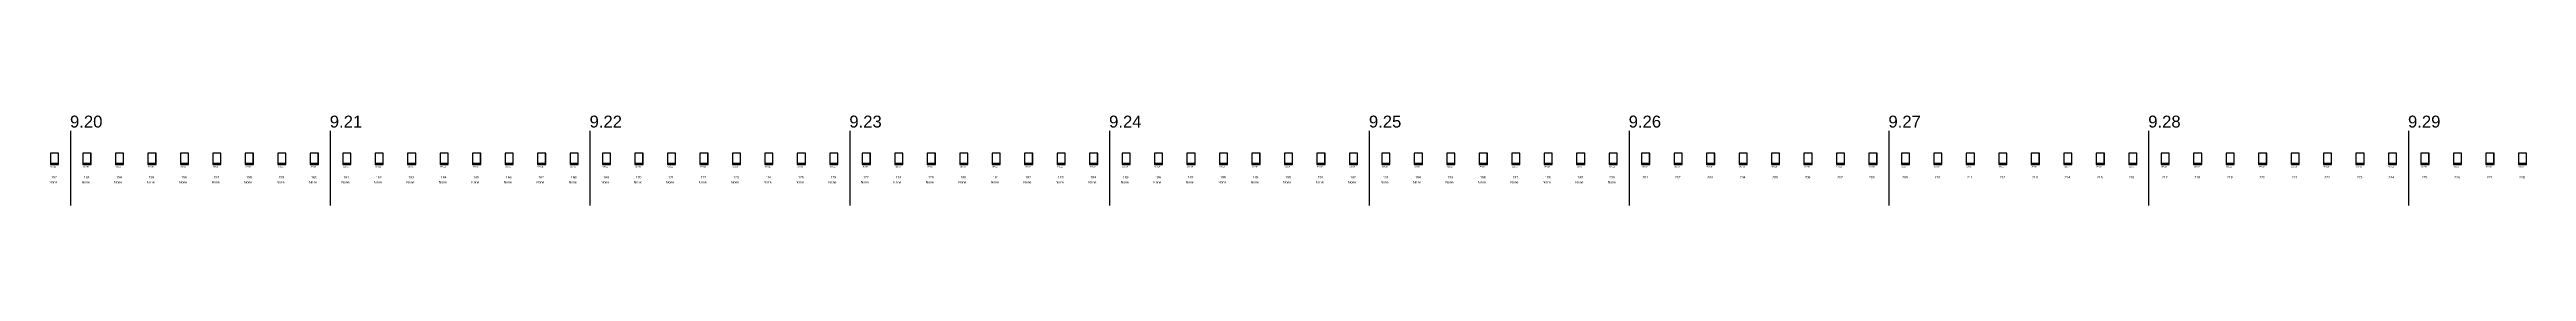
# Model space of a CAD drawing. Header units: inches. Extents: x -293 to 39679, y -468 to 488.
# Drawn here: x 19720 to 29693, y -166 to 198 of the extents above; entities that cross this region are included whole.
import ezdxf
from ezdxf.enums import TextEntityAlignment as Align

# ---------------------------------------------------------------- set-up
doc = ezdxf.new("R2010")
doc.units = ezdxf.units.IN
doc.header["$MEASUREMENT"] = 0
doc.layers.get('Defpoints').update_dxf_attribs({"color": 3})
doc.layers.add('NSE-Border', color=156, linetype='Continuous', plot=False)
doc.layers.add('NSE-Detail Border', color=7, linetype='Continuous')
doc.layers.add('NSE-Title', color=51, linetype='Continuous', lineweight=9)
doc.styles.add('004 - NSSM - Standard', font='arial.ttf', dxfattribs={"height": 0.4})
doc.styles.add('008 - NSSM - Standard', font='arial.ttf', dxfattribs={"height": 0.8})
doc.styles.add('048 - NSSM - Standard', font='arial.ttf', dxfattribs={"height": 4.8})
doc.styles.add('096 - NSSM - Standard', font='arial.ttf', dxfattribs={"height": 9.6})

# ---------------------------------------------------------------- blocks, each defined once
blk = doc.blocks.new('*U4')
blk.add_wipeout([(8.1, 1.1), (8.1, 0), (0, 0), (0, 11.3), (8.2, 11.3), (8.2, 0), (8.1, 0), (8.1, 11.3), (0, 11.3), (0, 1.1)])
at = {"layer": 'Defpoints', "ltscale": 0.0625}
blk.add_lwpolyline([(0, 1.1), (8.1, 1.1), (8.1, 11.3), (0, 11.3)], close=True, dxfattribs=at)
at = {"layer": 'Defpoints'}
blk.add_circle((0.6, 0.6), 0.312, dxfattribs=at)
at = {"layer": 'NSE-Border', "ltscale": 0.0625}
blk.add_lwpolyline([(0, 0), (8.2, 0), (8.2, 11.3), (0, 11.3)], close=True, dxfattribs=at)
at = {"layer": 'NSE-Title'}
blk.add_line((0.9, 0.6), (7.9, 0.6), dxfattribs=at)
at = {"layer": 'Defpoints', "style": '008 - NSSM - Standard'}
blk.add_attdef('DETAIL_NUMBER', text='', height=0.218, dxfattribs=at).set_placement((0.6, 0.6), align=Align.MIDDLE_CENTER)
at = {"layer": 'NSE-Title', "style": '004 - NSSM - Standard'}
blk.add_text('ARCH REF:', height=0.134, dxfattribs=at).set_placement((1.6, 0.5), align=Align.MIDDLE_CENTER)
for tag, p in [('DETAIL_DESCRIPTION', (1.1, 0.6)), ('ARCH_REF', (2.2, 0.4))]:
    blk.add_attdef(tag, p, '', height=0.134, dxfattribs=at)

msp = doc.modelspace()

# ---------------------------------------------------------------- linework, layer by layer
at = {"layer": 'Defpoints'}
for p, q in [((19804.97938, -165.875), (19804.97938, 136)), ((20850.98258, -165.875), (20850.98258, 136)), ((21896.98578, -165.875), (21896.98578, 136)), ((22942.98898, -165.875), (22942.98898, 136)), ((23988.99218, -165.875), (23988.99218, 136)), ((25034.99538, -165.875), (25034.99538, 136)), ((26080.99858, -165.875), (26080.99858, 136)), ((27127.00178, -165.875), (27127.00178, 136)), ((28173.00498, -165.875), (28173.00498, 136)), ((29219.00818, -165.875), (29219.00818, 136))]:
    msp.add_line(p, q, dxfattribs=at)

# ---------------------------------------------------------------- texts
for s, width, gutter_width, heights, insert, char_height, attachment_point, style in [('9.20', 15.7513444, 2, [0], (19802.01078, 197.25), 48, 1, '048 - NSSM - Standard'), ('9.21', 15.7513444, 2, [0], (20848.01398, 197.25), 48, 1, '048 - NSSM - Standard'), ('9.22', 15.7513444, 2, [0], (21894.01718, 197.25), 48, 1, '048 - NSSM - Standard'), ('9.23', 15.7513444, 2, [0], (22940.02038, 197.25), 48, 1, '048 - NSSM - Standard'), ('9.24', 15.7513444, 2, [0], (23986.02358, 197.25), 48, 1, '048 - NSSM - Standard'), ('9.25', 15.7513444, 2, [0], (25032.02678, 197.25), 48, 1, '048 - NSSM - Standard'), ('9.26', 15.7513444, 2, [0], (26078.02998, 197.25), 48, 1, '048 - NSSM - Standard'), ('9.27', 15.7513444, 2, [0], (27124.03318, 197.25), 48, 1, '048 - NSSM - Standard'), ('9.28', 15.7513444, 2, [0], (28170.03638, 197.25), 48, 1, '048 - NSSM - Standard'), ('9.29', 15.7513444, 2, [0], (29216.03958, 197.25), 48, 1, '048 - NSSM - Standard'), ('08/9.19', 15.7513444, 2, [0], (19735.26038, -6.28629), 4.8, 2, '048 - NSSM - Standard'), ('152', 16.3938227, 0.5, [0], (19737.86401, -51.7797), 9.6, 5, '096 - NSSM - Standard'), ('01/9.20', 15.7513444, 2, [0], (19866.01078, -6.28629), 4.8, 2, '048 - NSSM - Standard'), ('153', 16.3938227, 0.5, [0], (19868.61441, -51.78298), 9.6, 5, '096 - NSSM - Standard'), ('02/9.20', 15.7513444, 2, [0], (19996.76118, -6.28629), 4.8, 2, '048 - NSSM - Standard'), ('154', 16.3938227, 0.5, [0], (19999.36481, -51.7797), 9.6, 5, '096 - NSSM - Standard'), ('03/9.20', 15.7513444, 2, [0], (20127.51158, -6.28629), 4.8, 2, '048 - NSSM - Standard'), ('155', 16.3938227, 0.5, [0], (20130.11521, -51.7797), 9.6, 5, '096 - NSSM - Standard'), ('04/9.20', 15.7513444, 2, [0], (20258.26198, -6.28629), 4.8, 2, '048 - NSSM - Standard'), ('156', 16.3938227, 0.5, [0], (20260.86561, -51.7797), 9.6, 5, '096 - NSSM - Standard'), ('05/9.20', 15.7513444, 2, [0], (20389.01238, -6.28629), 4.8, 2, '048 - NSSM - Standard'), ('157', 16.3938227, 0.5, [0], (20391.61601, -51.7797), 9.6, 5, '096 - NSSM - Standard'), ('06/9.20', 15.7513444, 2, [4.96371], (20519.76278, -6.28629), 4.8, 2, '048 - NSSM - Standard'), ('158', 16.3938227, 0.5, [0], (20522.36641, -51.7797), 9.6, 5, '096 - NSSM - Standard'), ('07/9.20', 15.7513444, 2, [0], (20650.51318, -6.28629), 4.8, 2, '048 - NSSM - Standard'), ('159', 16.3938227, 0.5, [0], (20653.11681, -51.7797), 9.6, 5, '096 - NSSM - Standard'), ('08/9.20', 15.7513444, 2, [0], (20781.26358, -6.28629), 4.8, 2, '048 - NSSM - Standard'), ('160', 16.3938227, 0.5, [0], (20783.86721, -51.7797), 9.6, 5, '096 - NSSM - Standard'), ('01/9.21', 15.7513444, 2, [0], (20912.01398, -6.28629), 4.8, 2, '048 - NSSM - Standard'), ('161', 16.3938227, 0.5, [0], (20914.61761, -51.7797), 9.6, 5, '096 - NSSM - Standard'), ('02/9.21', 15.7513444, 2, [0], (21042.76438, -6.28629), 4.8, 2, '048 - NSSM - Standard'), ('162', 16.3938227, 0.5, [0], (21045.36801, -51.7797), 9.6, 5, '096 - NSSM - Standard'), ('03/9.21', 15.7513444, 2, [0], (21173.51478, -6.28629), 4.8, 2, '048 - NSSM - Standard'), ('163', 16.3938227, 0.5, [0], (21176.11841, -51.78298), 9.6, 5, '096 - NSSM - Standard'), ('04/9.21', 15.7513444, 2, [0], (21304.26518, -6.28629), 4.8, 2, '048 - NSSM - Standard'), ('164', 16.3938227, 0.5, [0], (21306.86881, -51.7797), 9.6, 5, '096 - NSSM - Standard'), ('05/9.21', 15.7513444, 2, [0], (21435.01558, -6.28629), 4.8, 2, '048 - NSSM - Standard'), ('165', 16.3938227, 0.5, [0], (21437.61921, -51.7797), 9.6, 5, '096 - NSSM - Standard'), ('06/9.21', 15.7513444, 2, [4.96371], (21565.76598, -6.28629), 4.8, 2, '048 - NSSM - Standard'), ('166', 16.3938227, 0.5, [0], (21568.36961, -51.7797), 9.6, 5, '096 - NSSM - Standard'), ('07/9.21', 15.7513444, 2, [0], (21696.51638, -6.28629), 4.8, 2, '048 - NSSM - Standard'), ('167', 16.3938227, 0.5, [0], (21699.12001, -51.7797), 9.6, 5, '096 - NSSM - Standard'), ('08/9.21', 15.7513444, 2, [0], (21827.26678, -6.28629), 4.8, 2, '048 - NSSM - Standard'), ('168', 16.3938227, 0.5, [0], (21829.87041, -51.7797), 9.6, 5, '096 - NSSM - Standard'), ('01/9.22', 15.7513444, 2, [0], (21958.01718, -6.28629), 4.8, 2, '048 - NSSM - Standard'), ('169', 16.3938227, 0.5, [0], (21960.62081, -51.7797), 9.6, 5, '096 - NSSM - Standard'), ('02/9.22', 15.7513444, 2, [0], (22088.76758, -6.28629), 4.8, 2, '048 - NSSM - Standard'), ('170', 16.3938227, 0.5, [0], (22091.37121, -51.7797), 9.6, 5, '096 - NSSM - Standard'), ('03/9.22', 15.7513444, 2, [0], (22219.51798, -6.28629), 4.8, 2, '048 - NSSM - Standard'), ('171', 16.3938227, 0.5, [0], (22222.12161, -51.69785), 9.6, 5, '096 - NSSM - Standard'), ('04/9.22', 15.7513444, 2, [0], (22350.26838, -6.28629), 4.8, 2, '048 - NSSM - Standard'), ('172', 16.3938227, 0.5, [0], (22352.87201, -51.69785), 9.6, 5, '096 - NSSM - Standard'), ('05/9.22', 15.7513444, 2, [0], (22481.01878, -6.28629), 4.8, 2, '048 - NSSM - Standard'), ('173', 16.3938227, 0.5, [0], (22483.62241, -51.78298), 9.6, 5, '096 - NSSM - Standard'), ('06/9.22', 15.7513444, 2, [4.96371], (22611.76918, -6.28629), 4.8, 2, '048 - NSSM - Standard'), ('174', 16.3938227, 0.5, [0], (22614.37281, -51.69785), 9.6, 5, '096 - NSSM - Standard'), ('07/9.22', 15.7513444, 2, [0], (22742.51958, -6.28629), 4.8, 2, '048 - NSSM - Standard'), ('175', 16.3938227, 0.5, [0], (22745.12321, -51.7797), 9.6, 5, '096 - NSSM - Standard'), ('08/9.22', 15.7513444, 2, [0], (22873.26998, -6.28629), 4.8, 2, '048 - NSSM - Standard'), ('176', 16.3938227, 0.5, [0], (22875.87361, -51.7797), 9.6, 5, '096 - NSSM - Standard'), ('01/9.23', 15.7513444, 2, [0], (23004.02038, -6.28629), 4.8, 2, '048 - NSSM - Standard'), ('177', 16.3938227, 0.5, [0], (23006.62401, -51.69785), 9.6, 5, '096 - NSSM - Standard'), ('02/9.23', 15.7513444, 2, [0], (23134.77078, -6.28629), 4.8, 2, '048 - NSSM - Standard'), ('178', 16.3938227, 0.5, [0], (23137.37441, -51.7797), 9.6, 5, '096 - NSSM - Standard'), ('03/9.23', 15.7513444, 2, [0], (23265.52118, -6.28629), 4.8, 2, '048 - NSSM - Standard'), ('179', 16.3938227, 0.5, [0], (23268.12481, -51.7797), 9.6, 5, '096 - NSSM - Standard'), ('04/9.23', 15.7513444, 2, [0], (23396.27158, -6.28629), 4.8, 2, '048 - NSSM - Standard'), ('180', 16.3938227, 0.5, [0], (23398.87521, -51.7797), 9.6, 5, '096 - NSSM - Standard'), ('05/9.23', 15.7513444, 2, [0], (23527.02198, -6.28629), 4.8, 2, '048 - NSSM - Standard'), ('181', 16.3938227, 0.5, [0], (23529.62561, -51.7797), 9.6, 5, '096 - NSSM - Standard'), ('06/9.23', 15.7513444, 2, [4.96371], (23657.77238, -6.28629), 4.8, 2, '048 - NSSM - Standard'), ('182', 16.3938227, 0.5, [0], (23660.37601, -51.7797), 9.6, 5, '096 - NSSM - Standard'), ('07/9.23', 15.7513444, 2, [0], (23788.52278, -6.28629), 4.8, 2, '048 - NSSM - Standard'), ('183', 16.3938227, 0.5, [0], (23791.12641, -51.78298), 9.6, 5, '096 - NSSM - Standard'), ('08/9.23', 15.7513444, 2, [0], (23919.27318, -6.28629), 4.8, 2, '048 - NSSM - Standard'), ('184', 16.3938227, 0.5, [0], (23921.87681, -51.7797), 9.6, 5, '096 - NSSM - Standard'), ('01/9.24', 15.7513444, 2, [0], (24050.02358, -6.28629), 4.8, 2, '048 - NSSM - Standard'), ('185', 16.3938227, 0.5, [0], (24052.62721, -51.7797), 9.6, 5, '096 - NSSM - Standard'), ('02/9.24', 15.7513444, 2, [0], (24180.77398, -6.28629), 4.8, 2, '048 - NSSM - Standard'), ('186', 16.3938227, 0.5, [0], (24183.37761, -51.7797), 9.6, 5, '096 - NSSM - Standard'), ('03/9.24', 15.7513444, 2, [0], (24311.52438, -6.28629), 4.8, 2, '048 - NSSM - Standard'), ('187', 16.3938227, 0.5, [0], (24314.12801, -51.7797), 9.6, 5, '096 - NSSM - Standard'), ('04/9.24', 15.7513444, 2, [0], (24442.27478, -6.28629), 4.8, 2, '048 - NSSM - Standard'), ('188', 16.3938227, 0.5, [0], (24444.87841, -51.7797), 9.6, 5, '096 - NSSM - Standard'), ('05/9.24', 15.7513444, 2, [0], (24573.02518, -6.28629), 4.8, 2, '048 - NSSM - Standard'), ('189', 16.3938227, 0.5, [0], (24575.62881, -51.7797), 9.6, 5, '096 - NSSM - Standard'), ('06/9.24', 15.7513444, 2, [4.96371], (24703.77558, -6.28629), 4.8, 2, '048 - NSSM - Standard'), ('190', 16.3938227, 0.5, [0], (24706.37921, -51.7797), 9.6, 5, '096 - NSSM - Standard'), ('07/9.24', 15.7513444, 2, [0], (24834.52598, -6.28629), 4.8, 2, '048 - NSSM - Standard'), ('191', 16.3938227, 0.5, [0], (24837.12961, -51.7797), 9.6, 5, '096 - NSSM - Standard'), ('08/9.24', 15.7513444, 2, [0], (24965.27638, -6.28629), 4.8, 2, '048 - NSSM - Standard'), ('192', 16.3938227, 0.5, [0], (24967.88001, -51.7797), 9.6, 5, '096 - NSSM - Standard'), ('01/9.25', 15.7513444, 2, [0], (25096.02678, -6.28629), 4.8, 2, '048 - NSSM - Standard'), ('193', 16.3938227, 0.5, [0], (25098.63041, -51.78298), 9.6, 5, '096 - NSSM - Standard'), ('02/9.25', 15.7513444, 2, [0], (25226.77718, -6.28629), 4.8, 2, '048 - NSSM - Standard'), ('194', 16.3938227, 0.5, [0], (25229.38081, -51.7797), 9.6, 5, '096 - NSSM - Standard'), ('03/9.25', 15.7513444, 2, [0], (25357.52758, -6.28629), 4.8, 2, '048 - NSSM - Standard'), ('195', 16.3938227, 0.5, [0], (25360.13121, -51.7797), 9.6, 5, '096 - NSSM - Standard'), ('04/9.25', 15.7513444, 2, [0], (25488.27798, -6.28629), 4.8, 2, '048 - NSSM - Standard'), ('196', 16.3938227, 0.5, [0], (25490.88161, -51.7797), 9.6, 5, '096 - NSSM - Standard'), ('05/9.25', 15.7513444, 2, [0], (25619.02838, -6.28629), 4.8, 2, '048 - NSSM - Standard'), ('197', 16.3938227, 0.5, [0], (25621.63201, -51.7797), 9.6, 5, '096 - NSSM - Standard'), ('06/9.25', 15.7513444, 2, [4.96371], (25749.77878, -6.28629), 4.8, 2, '048 - NSSM - Standard'), ('198', 16.3938227, 0.5, [0], (25752.38241, -51.7797), 9.6, 5, '096 - NSSM - Standard'), ('07/9.25', 15.7513444, 2, [0], (25880.52918, -6.28629), 4.8, 2, '048 - NSSM - Standard'), ('199', 16.3938227, 0.5, [0], (25883.13281, -51.7797), 9.6, 5, '096 - NSSM - Standard'), ('200', 16.3938227, 0.5, [0], (26010.76316, -51.7797), 9.6, 5, '096 - NSSM - Standard'), ('08/9.25', 15.7513444, 2, [0], (26011.27958, -6.28629), 4.8, 2, '048 - NSSM - Standard'), ('01/9.26', 15.7513444, 2, [0], (26142.02998, -6.28629), 4.8, 2, '048 - NSSM - Standard'), ('201', 16.3938227, 0.5, [0], (26144.63361, -51.78298), 9.6, 5, '096 - NSSM - Standard'), ('02/9.26', 15.7513444, 2, [0], (26272.78038, -6.28629), 4.8, 2, '048 - NSSM - Standard'), ('202', 16.3938227, 0.5, [0], (26275.38401, -51.7797), 9.6, 5, '096 - NSSM - Standard'), ('03/9.26', 15.7513444, 2, [0], (26403.53078, -6.28629), 4.8, 2, '048 - NSSM - Standard'), ('203', 16.3938227, 0.5, [0], (26406.13441, -51.7797), 9.6, 5, '096 - NSSM - Standard'), ('04/9.26', 15.7513444, 2, [0], (26534.28118, -6.28629), 4.8, 2, '048 - NSSM - Standard'), ('204', 16.3938227, 0.5, [0], (26536.88481, -51.7797), 9.6, 5, '096 - NSSM - Standard'), ('05/9.26', 15.7513444, 2, [0], (26665.03158, -6.28629), 4.8, 2, '048 - NSSM - Standard'), ('205', 16.3938227, 0.5, [0], (26667.63521, -51.7797), 9.6, 5, '096 - NSSM - Standard'), ('06/9.26', 15.7513444, 2, [4.96371], (26795.78198, -6.28629), 4.8, 2, '048 - NSSM - Standard'), ('206', 16.3938227, 0.5, [0], (26798.38561, -51.7797), 9.6, 5, '096 - NSSM - Standard'), ('07/9.26', 15.7513444, 2, [0], (26926.53238, -6.28629), 4.8, 2, '048 - NSSM - Standard'), ('207', 16.3938227, 0.5, [0], (26929.13601, -51.7797), 9.6, 5, '096 - NSSM - Standard'), ('208', 16.3938227, 0.5, [0], (27056.76636, -51.7797), 9.6, 5, '096 - NSSM - Standard'), ('08/9.26', 15.7513444, 2, [0], (27057.28278, -6.28629), 4.8, 2, '048 - NSSM - Standard'), ('01/9.27', 15.7513444, 2, [0], (27188.03318, -6.28629), 4.8, 2, '048 - NSSM - Standard'), ('209', 16.3938227, 0.5, [0], (27190.63681, -51.78298), 9.6, 5, '096 - NSSM - Standard'), ('02/9.27', 15.7513444, 2, [0], (27318.78358, -6.28629), 4.8, 2, '048 - NSSM - Standard'), ('210', 16.3938227, 0.5, [0], (27321.38721, -51.7797), 9.6, 5, '096 - NSSM - Standard'), ('03/9.27', 15.7513444, 2, [0], (27449.53398, -6.28629), 4.8, 2, '048 - NSSM - Standard'), ('211', 16.3938227, 0.5, [0], (27452.13761, -51.7797), 9.6, 5, '096 - NSSM - Standard'), ('04/9.27', 15.7513444, 2, [0], (27580.28438, -6.28629), 4.8, 2, '048 - NSSM - Standard'), ('212', 16.3938227, 0.5, [0], (27582.88801, -51.7797), 9.6, 5, '096 - NSSM - Standard'), ('05/9.27', 15.7513444, 2, [0], (27711.03478, -6.28629), 4.8, 2, '048 - NSSM - Standard'), ('213', 16.3938227, 0.5, [0], (27713.63841, -51.7797), 9.6, 5, '096 - NSSM - Standard'), ('06/9.27', 15.7513444, 2, [4.96371], (27841.78518, -6.28629), 4.8, 2, '048 - NSSM - Standard'), ('214', 16.3938227, 0.5, [0], (27844.38881, -51.7797), 9.6, 5, '096 - NSSM - Standard'), ('07/9.27', 15.7513444, 2, [0], (27972.53558, -6.28629), 4.8, 2, '048 - NSSM - Standard'), ('215', 16.3938227, 0.5, [0], (27975.13921, -51.7797), 9.6, 5, '096 - NSSM - Standard'), ('216', 16.3938227, 0.5, [0], (28102.76956, -51.7797), 9.6, 5, '096 - NSSM - Standard'), ('08/9.27', 15.7513444, 2, [0], (28103.28598, -6.28629), 4.8, 2, '048 - NSSM - Standard'), ('01/9.28', 15.7513444, 2, [0], (28234.03638, -6.28629), 4.8, 2, '048 - NSSM - Standard'), ('217', 16.3938227, 0.5, [0], (28236.64001, -51.78298), 9.6, 5, '096 - NSSM - Standard'), ('02/9.28', 15.7513444, 2, [0], (28364.78678, -6.28629), 4.8, 2, '048 - NSSM - Standard'), ('218', 16.3938227, 0.5, [0], (28367.39041, -51.7797), 9.6, 5, '096 - NSSM - Standard'), ('03/9.28', 15.7513444, 2, [0], (28495.53718, -6.28629), 4.8, 2, '048 - NSSM - Standard'), ('219', 16.3938227, 0.5, [0], (28498.14081, -51.7797), 9.6, 5, '096 - NSSM - Standard'), ('04/9.28', 15.7513444, 2, [0], (28626.28758, -6.28629), 4.8, 2, '048 - NSSM - Standard'), ('220', 16.3938227, 0.5, [0], (28628.89121, -51.7797), 9.6, 5, '096 - NSSM - Standard'), ('05/9.28', 15.7513444, 2, [0], (28757.03798, -6.28629), 4.8, 2, '048 - NSSM - Standard'), ('221', 16.3938227, 0.5, [0], (28759.64161, -51.7797), 9.6, 5, '096 - NSSM - Standard'), ('06/9.28', 15.7513444, 2, [4.96371], (28887.78838, -6.28629), 4.8, 2, '048 - NSSM - Standard'), ('222', 16.3938227, 0.5, [0], (28890.39201, -51.7797), 9.6, 5, '096 - NSSM - Standard'), ('07/9.28', 15.7513444, 2, [0], (29018.53878, -6.28629), 4.8, 2, '048 - NSSM - Standard'), ('223', 16.3938227, 0.5, [0], (29021.14241, -51.7797), 9.6, 5, '096 - NSSM - Standard'), ('224', 16.3938227, 0.5, [0], (29148.77276, -51.7797), 9.6, 5, '096 - NSSM - Standard'), ('08/9.28', 15.7513444, 2, [0], (29149.28918, -6.28629), 4.8, 2, '048 - NSSM - Standard'), ('01/9.29', 15.7513444, 2, [0], (29280.03958, -6.28629), 4.8, 2, '048 - NSSM - Standard'), ('225', 16.3938227, 0.5, [0], (29282.64321, -51.78298), 9.6, 5, '096 - NSSM - Standard'), ('02/9.29', 15.7513444, 2, [0], (29410.78998, -6.28629), 4.8, 2, '048 - NSSM - Standard'), ('226', 16.3938227, 0.5, [0], (29413.39361, -51.7797), 9.6, 5, '096 - NSSM - Standard'), ('03/9.29', 15.7513444, 2, [0], (29541.54038, -6.28629), 4.8, 2, '048 - NSSM - Standard'), ('227', 16.3938227, 0.5, [0], (29544.14401, -51.7797), 9.6, 5, '096 - NSSM - Standard'), ('04/9.29', 15.7513444, 2, [0], (29672.29078, -6.28629), 4.8, 2, '048 - NSSM - Standard'), ('228', 16.3938227, 0.5, [0], (29674.89441, -51.7797), 9.6, 5, '096 - NSSM - Standard')]:
    msp.add_mtext_dynamic_manual_height_columns(s, width=width, gutter_width=gutter_width, heights=heights, dxfattribs=dict(at, insert=insert, char_height=char_height, attachment_point=attachment_point, style=style))
at = {"layer": 'NSE-Title', "char_height": 9.6, "width": 31.6499699, "attachment_point": 5, "style": '096 - NSSM - Standard'}
for insert in [(19734.51038, -72), (19865.26078, -72), (19996.01118, -72), (20126.76158, -72), (20257.51198, -72), (20388.26238, -72), (20519.01278, -72), (20649.76318, -72), (20780.51358, -72), (20911.26398, -72), (21042.01438, -72), (21172.51478, -72), (21303.26518, -72), (21434.01558, -72), (21564.76598, -72), (21695.51638, -72), (21826.26678, -72), (21957.01718, -72), (22087.76758, -72), (22218.51798, -72), (22349.26838, -72), (22480.01878, -72), (22610.76918, -72), (22741.01958, -72), (22871.76998, -72), (23002.52038, -72), (23133.27078, -72), (23264.02118, -72), (23394.77158, -72), (23526.27198, -72), (23657.02238, -72), (23787.77278, -72), (23918.52318, -72), (24049.27358, -72), (24180.02398, -72), (24310.77438, -72), (24441.52478, -72), (24572.27518, -72), (24703.02558, -72), (24833.77598, -72), (24964.52638, -72), (25095.02678, -72), (25225.77718, -72), (25356.52758, -72), (25487.27798, -72), (25618.02838, -72), (25748.77878, -72), (25879.52918, -72), (26010.27958, -72)]:
    msp.add_mtext('None', dxfattribs=dict(at, insert=insert))

# ---------------------------------------------------------------- next in the draw order: block references
at = {"layer": 'NSE-Detail Border', "xscale": 4, "yscale": 4, "zscale": 4}
for p, values in [((19723.26038, 0.25), {'DETAIL_DESCRIPTION': 'Description', 'ARCH_REF': 'None', 'DETAIL_NUMBER': '08'}), ((19854.01078, 0.25), {'DETAIL_DESCRIPTION': 'Description', 'ARCH_REF': 'None', 'DETAIL_NUMBER': '01'}), ((19984.76118, 0.25), {'DETAIL_DESCRIPTION': 'Description', 'ARCH_REF': 'None', 'DETAIL_NUMBER': '02'}), ((20115.51158, 0.25), {'DETAIL_DESCRIPTION': 'Description', 'ARCH_REF': 'None', 'DETAIL_NUMBER': '03'}), ((20246.26198, 0.25), {'DETAIL_DESCRIPTION': 'Description', 'ARCH_REF': 'None', 'DETAIL_NUMBER': '04'}), ((20377.01238, 0.25), {'DETAIL_DESCRIPTION': 'Description', 'ARCH_REF': 'None', 'DETAIL_NUMBER': '05'}), ((20507.76278, 0.25), {'DETAIL_DESCRIPTION': 'Description', 'ARCH_REF': 'None', 'DETAIL_NUMBER': '06'}), ((20638.51318, 0.25), {'DETAIL_DESCRIPTION': 'Description', 'ARCH_REF': 'None', 'DETAIL_NUMBER': '07'}), ((20769.26358, 0.25), {'DETAIL_DESCRIPTION': 'Description', 'ARCH_REF': 'None', 'DETAIL_NUMBER': '08'}), ((20900.01398, 0.25), {'DETAIL_DESCRIPTION': 'Description', 'ARCH_REF': 'None', 'DETAIL_NUMBER': '01'}), ((21030.76438, 0.25), {'DETAIL_DESCRIPTION': 'Description', 'ARCH_REF': 'None', 'DETAIL_NUMBER': '02'}), ((21161.51478, 0.25), {'DETAIL_DESCRIPTION': 'Description', 'ARCH_REF': 'None', 'DETAIL_NUMBER': '03'}), ((21292.26518, 0.25), {'DETAIL_DESCRIPTION': 'Description', 'ARCH_REF': 'None', 'DETAIL_NUMBER': '04'}), ((21423.01558, 0.25), {'DETAIL_DESCRIPTION': 'Description', 'ARCH_REF': 'None', 'DETAIL_NUMBER': '05'}), ((21553.76598, 0.25), {'DETAIL_DESCRIPTION': 'Description', 'ARCH_REF': 'None', 'DETAIL_NUMBER': '06'}), ((21684.51638, 0.25), {'DETAIL_DESCRIPTION': 'Description', 'ARCH_REF': 'None', 'DETAIL_NUMBER': '07'}), ((21815.26678, 0.25), {'DETAIL_DESCRIPTION': 'Description', 'ARCH_REF': 'None', 'DETAIL_NUMBER': '08'}), ((21946.01718, 0.25), {'DETAIL_DESCRIPTION': 'Description', 'ARCH_REF': 'None', 'DETAIL_NUMBER': '01'}), ((22076.76758, 0.25), {'DETAIL_DESCRIPTION': 'Description', 'ARCH_REF': 'None', 'DETAIL_NUMBER': '02'}), ((22207.51798, 0.25), {'DETAIL_DESCRIPTION': 'Description', 'ARCH_REF': 'None', 'DETAIL_NUMBER': '03'}), ((22338.26838, 0.25), {'DETAIL_DESCRIPTION': 'Description', 'ARCH_REF': 'None', 'DETAIL_NUMBER': '04'}), ((22469.01878, 0.25), {'DETAIL_DESCRIPTION': 'Description', 'ARCH_REF': 'None', 'DETAIL_NUMBER': '05'}), ((22599.76918, 0.25), {'DETAIL_DESCRIPTION': 'Description', 'ARCH_REF': 'None', 'DETAIL_NUMBER': '06'}), ((22730.51958, 0.25), {'DETAIL_DESCRIPTION': 'Description', 'ARCH_REF': 'None', 'DETAIL_NUMBER': '07'}), ((22861.26998, 0.25), {'DETAIL_DESCRIPTION': 'Description', 'ARCH_REF': 'None', 'DETAIL_NUMBER': '08'}), ((22992.02038, 0.25), {'DETAIL_DESCRIPTION': 'Description', 'ARCH_REF': 'None', 'DETAIL_NUMBER': '01'}), ((23122.77078, 0.25), {'DETAIL_DESCRIPTION': 'Description', 'ARCH_REF': 'None', 'DETAIL_NUMBER': '02'}), ((23253.52118, 0.25), {'DETAIL_DESCRIPTION': 'Description', 'ARCH_REF': 'None', 'DETAIL_NUMBER': '03'}), ((23384.27158, 0.25), {'DETAIL_DESCRIPTION': 'Description', 'ARCH_REF': 'None', 'DETAIL_NUMBER': '04'}), ((23515.02198, 0.25), {'DETAIL_DESCRIPTION': 'Description', 'ARCH_REF': 'None', 'DETAIL_NUMBER': '05'}), ((23645.77238, 0.25), {'DETAIL_DESCRIPTION': 'Description', 'ARCH_REF': 'None', 'DETAIL_NUMBER': '06'}), ((23776.52278, 0.25), {'DETAIL_DESCRIPTION': 'Description', 'ARCH_REF': 'None', 'DETAIL_NUMBER': '07'}), ((23907.27318, 0.25), {'DETAIL_DESCRIPTION': 'Description', 'ARCH_REF': 'None', 'DETAIL_NUMBER': '08'}), ((24038.02358, 0.25), {'DETAIL_DESCRIPTION': 'Description', 'ARCH_REF': 'None', 'DETAIL_NUMBER': '01'}), ((24168.77398, 0.25), {'DETAIL_DESCRIPTION': 'Description', 'ARCH_REF': 'None', 'DETAIL_NUMBER': '02'}), ((24299.52438, 0.25), {'DETAIL_DESCRIPTION': 'Description', 'ARCH_REF': 'None', 'DETAIL_NUMBER': '03'}), ((24430.27478, 0.25), {'DETAIL_DESCRIPTION': 'Description', 'ARCH_REF': 'None', 'DETAIL_NUMBER': '04'}), ((24561.02518, 0.25), {'DETAIL_DESCRIPTION': 'Description', 'ARCH_REF': 'None', 'DETAIL_NUMBER': '05'}), ((24691.77558, 0.25), {'DETAIL_DESCRIPTION': 'Description', 'ARCH_REF': 'None', 'DETAIL_NUMBER': '06'}), ((24822.52598, 0.25), {'DETAIL_DESCRIPTION': 'Description', 'ARCH_REF': 'None', 'DETAIL_NUMBER': '07'}), ((24953.27638, 0.25), {'DETAIL_DESCRIPTION': 'Description', 'ARCH_REF': 'None', 'DETAIL_NUMBER': '08'}), ((25084.02678, 0.25), {'DETAIL_DESCRIPTION': 'Description', 'ARCH_REF': 'None', 'DETAIL_NUMBER': '01'}), ((25214.77718, 0.25), {'DETAIL_DESCRIPTION': 'Description', 'ARCH_REF': 'None', 'DETAIL_NUMBER': '02'}), ((25345.52758, 0.25), {'DETAIL_DESCRIPTION': 'Description', 'ARCH_REF': 'None', 'DETAIL_NUMBER': '03'}), ((25476.27798, 0.25), {'DETAIL_DESCRIPTION': 'Description', 'ARCH_REF': 'None', 'DETAIL_NUMBER': '04'}), ((25607.02838, 0.25), {'DETAIL_DESCRIPTION': 'Description', 'ARCH_REF': 'None', 'DETAIL_NUMBER': '05'}), ((25737.77878, 0.25), {'DETAIL_DESCRIPTION': 'Description', 'ARCH_REF': 'None', 'DETAIL_NUMBER': '06'}), ((25868.52918, 0.25), {'DETAIL_DESCRIPTION': 'Description', 'ARCH_REF': 'None', 'DETAIL_NUMBER': '07'}), ((25999.27958, 0.25), {'DETAIL_DESCRIPTION': 'Description', 'ARCH_REF': 'None', 'DETAIL_NUMBER': '08'}), ((26130.02998, 0.25), {'DETAIL_DESCRIPTION': 'Description', 'ARCH_REF': 'None', 'DETAIL_NUMBER': '01'}), ((26260.78038, 0.25), {'DETAIL_DESCRIPTION': 'Description', 'ARCH_REF': 'None', 'DETAIL_NUMBER': '02'}), ((26391.53078, 0.25), {'DETAIL_DESCRIPTION': 'Description', 'ARCH_REF': 'None', 'DETAIL_NUMBER': '03'}), ((26522.28118, 0.25), {'DETAIL_DESCRIPTION': 'Description', 'ARCH_REF': 'None', 'DETAIL_NUMBER': '04'}), ((26653.03158, 0.25), {'DETAIL_DESCRIPTION': 'Description', 'ARCH_REF': 'None', 'DETAIL_NUMBER': '05'}), ((26783.78198, 0.25), {'DETAIL_DESCRIPTION': 'Description', 'ARCH_REF': 'None', 'DETAIL_NUMBER': '06'}), ((26914.53238, 0.25), {'DETAIL_DESCRIPTION': 'Description', 'ARCH_REF': 'None', 'DETAIL_NUMBER': '07'}), ((27045.28278, 0.25), {'DETAIL_DESCRIPTION': 'Description', 'ARCH_REF': 'None', 'DETAIL_NUMBER': '08'}), ((27176.03318, 0.25), {'DETAIL_DESCRIPTION': 'Description', 'ARCH_REF': 'None', 'DETAIL_NUMBER': '01'}), ((27306.78358, 0.25), {'DETAIL_DESCRIPTION': 'Description', 'ARCH_REF': 'None', 'DETAIL_NUMBER': '02'}), ((27437.53398, 0.25), {'DETAIL_DESCRIPTION': 'Description', 'ARCH_REF': 'None', 'DETAIL_NUMBER': '03'}), ((27568.28438, 0.25), {'DETAIL_DESCRIPTION': 'Description', 'ARCH_REF': 'None', 'DETAIL_NUMBER': '04'}), ((27699.03478, 0.25), {'DETAIL_DESCRIPTION': 'Description', 'ARCH_REF': 'None', 'DETAIL_NUMBER': '05'}), ((27829.78518, 0.25), {'DETAIL_DESCRIPTION': 'Description', 'ARCH_REF': 'None', 'DETAIL_NUMBER': '06'}), ((27960.53558, 0.25), {'DETAIL_DESCRIPTION': 'Description', 'ARCH_REF': 'None', 'DETAIL_NUMBER': '07'}), ((28091.28598, 0.25), {'DETAIL_DESCRIPTION': 'Description', 'ARCH_REF': 'None', 'DETAIL_NUMBER': '08'}), ((28222.03638, 0.25), {'DETAIL_DESCRIPTION': 'Description', 'ARCH_REF': 'None', 'DETAIL_NUMBER': '01'}), ((28352.78678, 0.25), {'DETAIL_DESCRIPTION': 'Description', 'ARCH_REF': 'None', 'DETAIL_NUMBER': '02'}), ((28483.53718, 0.25), {'DETAIL_DESCRIPTION': 'Description', 'ARCH_REF': 'None', 'DETAIL_NUMBER': '03'}), ((28614.28758, 0.25), {'DETAIL_DESCRIPTION': 'Description', 'ARCH_REF': 'None', 'DETAIL_NUMBER': '04'}), ((28745.03798, 0.25), {'DETAIL_DESCRIPTION': 'Description', 'ARCH_REF': 'None', 'DETAIL_NUMBER': '05'}), ((28875.78838, 0.25), {'DETAIL_DESCRIPTION': 'Description', 'ARCH_REF': 'None', 'DETAIL_NUMBER': '06'}), ((29006.53878, 0.25), {'DETAIL_DESCRIPTION': 'Description', 'ARCH_REF': 'None', 'DETAIL_NUMBER': '07'}), ((29137.28918, 0.25), {'DETAIL_DESCRIPTION': 'Description', 'ARCH_REF': 'None', 'DETAIL_NUMBER': '08'}), ((29268.03958, 0.25), {'DETAIL_DESCRIPTION': 'Description', 'ARCH_REF': 'None', 'DETAIL_NUMBER': '01'}), ((29398.78998, 0.25), {'DETAIL_DESCRIPTION': 'Description', 'ARCH_REF': 'None', 'DETAIL_NUMBER': '02'}), ((29529.54038, 0.25), {'DETAIL_DESCRIPTION': 'Description', 'ARCH_REF': 'None', 'DETAIL_NUMBER': '03'}), ((29660.29078, 0.25), {'DETAIL_DESCRIPTION': 'Description', 'ARCH_REF': 'None', 'DETAIL_NUMBER': '04'})]:
    msp.add_blockref('*U4', p, dxfattribs=at).add_auto_attribs(values)

doc.saveas('drawing.dxf')
